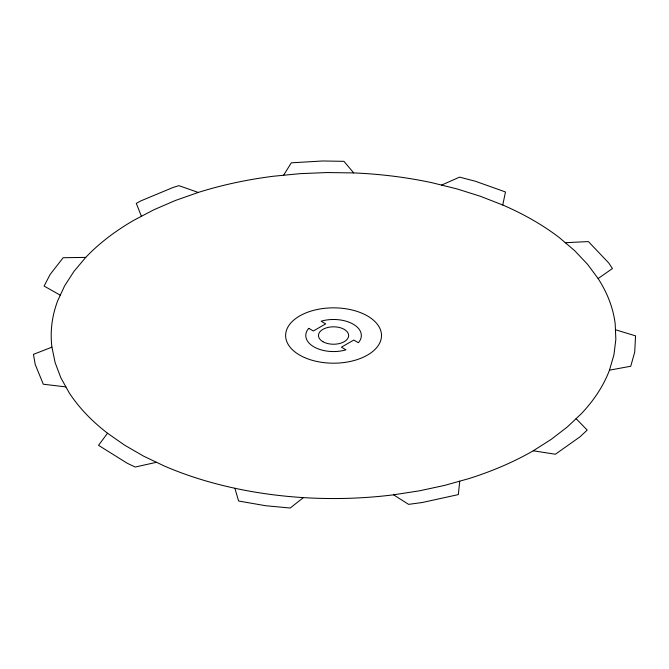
<?xml version="1.0" encoding="UTF-8"?>
<svg xmlns="http://www.w3.org/2000/svg" width="669" height="669" viewBox="0 0 669 669"><rect width="100%" height="100%" fill="white"/><g stroke="black" fill="none" stroke-linecap="round" stroke-linejoin="round"><path stroke-width="1" d="M459.737 481.17L458.34 494.592L422.239 502.511L408.617 504.367L393.581 494.817A282.36 163.019 0 0 1 164.348 466.025L143.626 456.149L124.626 445.178L107.517 433.219A282.36 163.019 0 0 1 69.007 392.494L60.82 377.717L55.109 362.556L51.923 347.152A282.36 163.019 0 0 1 57.651 300.874L64.609 285.889L74 271.346L85.741 257.398A282.36 163.019 0 0 1 133.9 220.252L153.786 209.815L175.295 200.516L198.241 192.446A282.36 163.019 0 0 1 273.537 176.231L300.038 173.656L326.84 172.552L353.7 172.92A282.36 163.019 0 0 1 432.233 182.779L456.935 188.892L480.518 196.326L502.77 205.015A282.36 163.019 0 0 1 559.602 237.829L574.663 250.674L587.541 264.288L598.119 278.555A282.36 163.019 0 0 1 615.204 323.896L615.84 339.4L613.925 354.879L609.467 370.174A282.36 163.019 0 0 1 581.386 413.651L567.396 426.897L551.298 439.316L533.218 450.797A282.36 163.019 0 0 1 468.885 478.603L444.709 485.376L419.538 490.803L393.581 494.817M502.77 205.015L505.471 191.978L475.375 181.24L459.553 177.134L441.582 185.096M283.564 175.253L291.324 162.818L322.759 160.978L343.958 161.338L353.7 172.92M107.517 433.219L98.535 445.328L127.419 463.358L135.23 467.037L156.504 462.287M303.375 497.611L290.204 508.022L265.744 505.739L238.607 501.031L234.886 488.261M598.119 278.555L612.419 268.553L608.74 262.967L588.402 241.584L565.305 242.688M51.923 347.152L33.45 354.369L35.231 364.488L43.309 384.223L65.905 386.899M609.467 370.174L630.75 366.244L634.714 352.128L635.55 335.855L615.447 329.758M85.741 257.398L63.179 257.707L50.116 274.482L44.095 286.064L60.285 295.196M533.218 450.797L555.412 454.226L579.99 436.832L587.198 430.092L576.093 418.66M198.241 192.446L178.932 185.648L173.045 187.479L140.95 200.842L136.284 203.376L141.427 216.304M308.785 328.345L307.899 329.382A27.78 16.039 0 0 0 313.92 346.86A27.78 16.039 0 0 0 344.192 350.339L345.99 349.828L341.416 347.186L353.767 340.061L358.341 342.704L359.228 341.658A27.78 16.039 0 0 0 353.207 324.181A27.78 16.039 0 0 0 322.926 320.702L321.128 321.22L325.703 323.855L313.36 330.988L308.785 328.345M322.893 341.683A15.078 8.705 0 0 0 348.131 337.778A15.078 8.705 0 0 0 329.658 327.116A15.078 8.705 0 0 0 322.893 341.683M304.378 357.48A47.942 27.68 0 0 0 381.087 339.133A47.942 27.68 0 0 0 315.216 309.948A47.942 27.68 0 0 0 304.378 357.48"/></g></svg>
